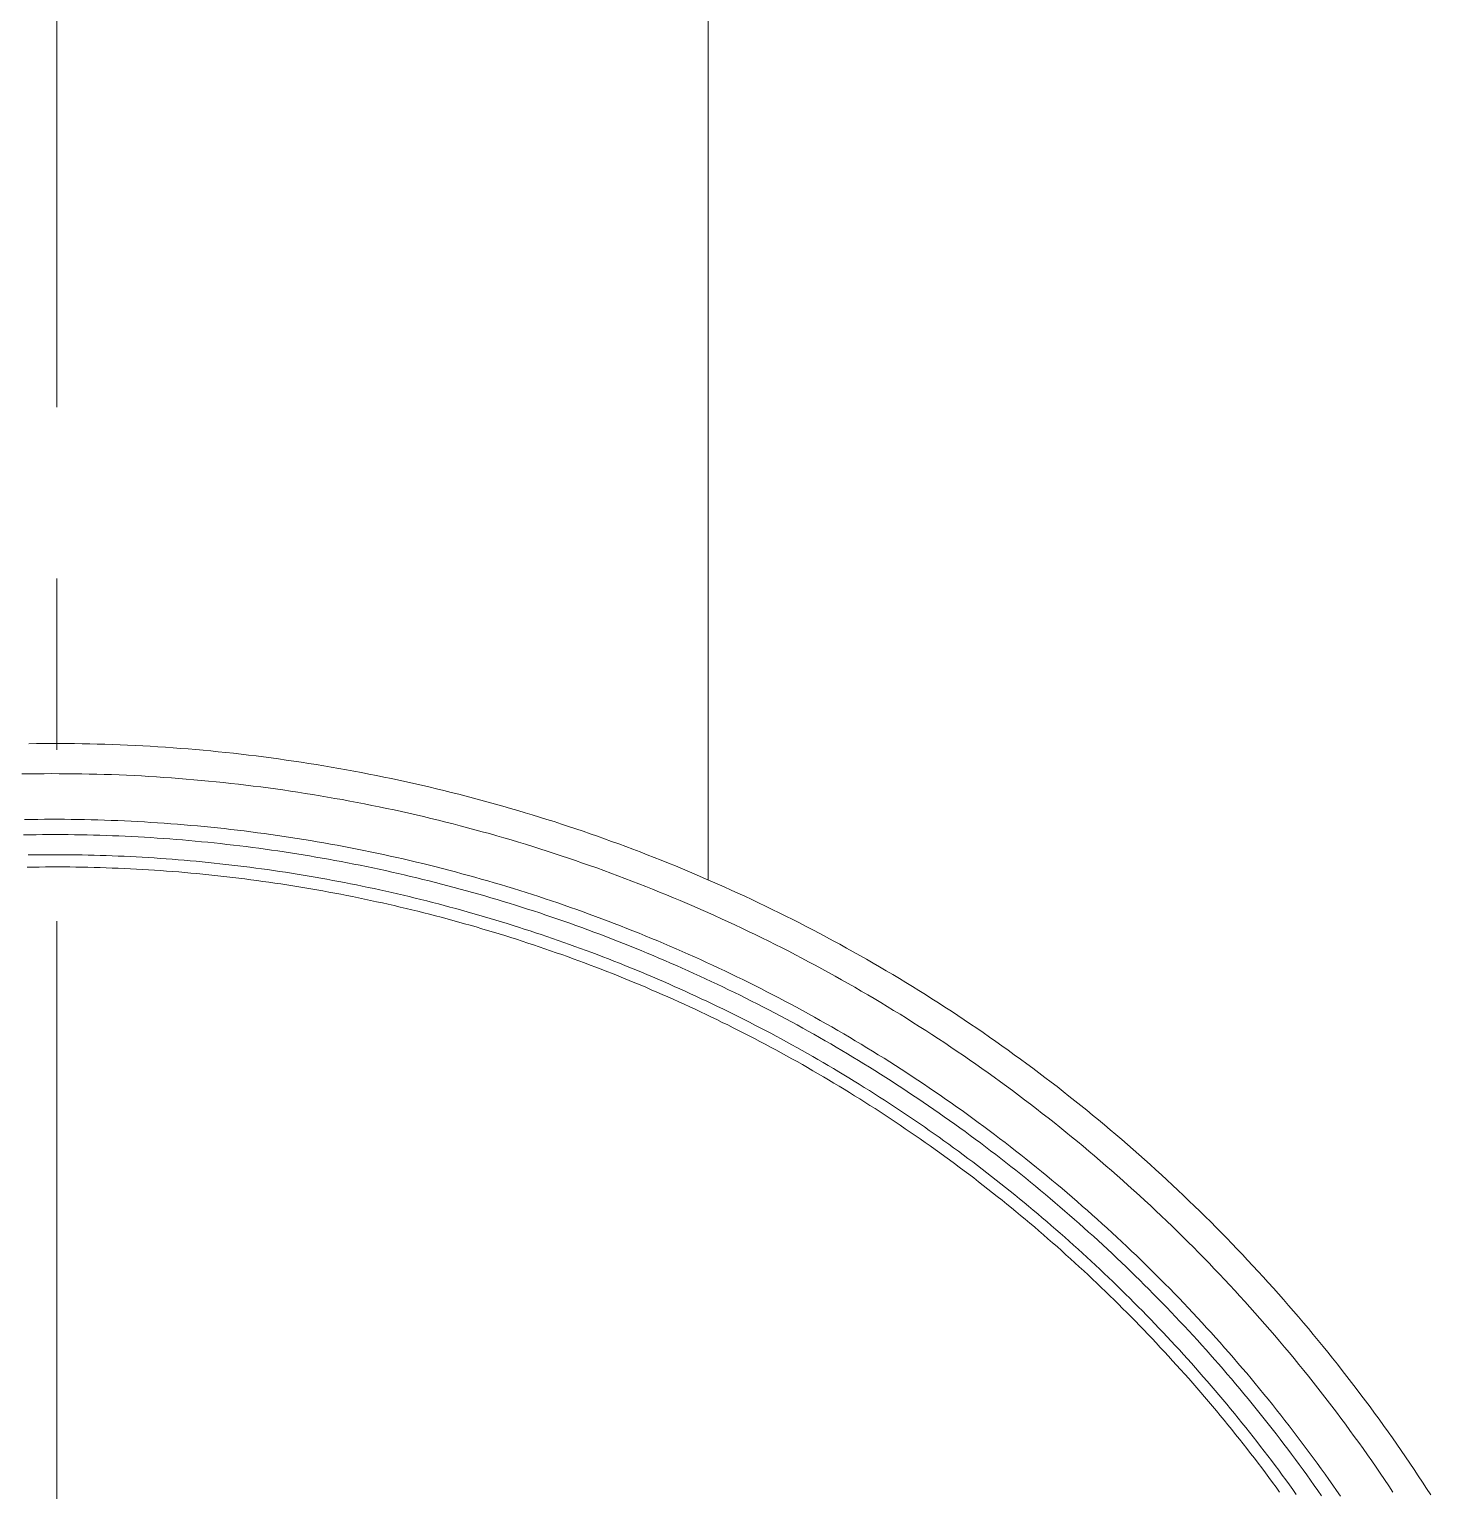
# Model space of a CAD drawing. Header units: millimetres. Extents: x 2029 to 2623, y -1230 to -810.
# Drawn here: x 2207.27 to 2227.72, y -1095.58 to -1074.26 of the extents above; entities that cross this region are included whole.
import ezdxf

# ---------------------------------------------------------------- set-up
doc = ezdxf.new("R2010")
doc.units = ezdxf.units.MM
doc.header["$LTSCALE"] = 10
doc.linetypes.add('CENTER', pattern=[2, 1.25, -0.25, 0.25, -0.25])
doc.layers.add('00_COMPONENTS', color=7, linetype='Continuous')
doc.layers.add('CL', color=1, linetype='CENTER')

msp = doc.modelspace()

# ---------------------------------------------------------------- linework, layer by layer
at = {"layer": '00_COMPONENTS', "lineweight": 5}
msp.add_line((2217.176, -1086.67), (2217.176, -1019.542), dxfattribs=at)
for points in [[(2207.27, -1084.685), (2207.381, -1084.683), (2207.491, -1084.682), (2207.602, -1084.682), (2207.713, -1084.682), (2207.824, -1084.683), (2207.935, -1084.684), (2208.045, -1084.685), (2208.156, -1084.687), (2208.267, -1084.69), (2208.377, -1084.693), (2208.488, -1084.697), (2208.598, -1084.701), (2208.709, -1084.706), (2208.819, -1084.711), (2208.93, -1084.717), (2209.04, -1084.723), (2209.151, -1084.73), (2209.261, -1084.737), (2209.371, -1084.745), (2209.482, -1084.753), (2209.592, -1084.762), (2209.702, -1084.771), (2209.812, -1084.781), (2209.922, -1084.791), (2210.032, -1084.802), (2210.143, -1084.814), (2210.253, -1084.825), (2210.363, -1084.838), (2210.473, -1084.851), (2210.583, -1084.864), (2210.693, -1084.878), (2210.802, -1084.892), (2210.912, -1084.907), (2211.022, -1084.923), (2211.132, -1084.939), (2211.242, -1084.955), (2211.351, -1084.972), (2211.461, -1084.99), (2211.571, -1085.008), (2211.68, -1085.026), (2211.79, -1085.046), (2211.9, -1085.065), (2212.009, -1085.085), (2212.119, -1085.106), (2212.228, -1085.127), (2212.337, -1085.149), (2212.447, -1085.171), (2212.556, -1085.194), (2212.666, -1085.217), (2212.775, -1085.241), (2212.884, -1085.265), (2212.993, -1085.29), (2213.103, -1085.316), (2213.212, -1085.341), (2213.321, -1085.368), (2213.429, -1085.395), (2213.538, -1085.422), (2213.646, -1085.45), (2213.754, -1085.478), (2213.862, -1085.507), (2213.97, -1085.537), (2214.077, -1085.566), (2214.184, -1085.597), (2214.292, -1085.628), (2214.398, -1085.659), (2214.505, -1085.691), (2214.611, -1085.723), (2214.718, -1085.756), (2214.824, -1085.789), (2214.93, -1085.822), (2215.035, -1085.857), (2215.141, -1085.891), (2215.246, -1085.926), (2215.351, -1085.962), (2215.456, -1085.998), (2215.56, -1086.035), (2215.665, -1086.072), (2215.769, -1086.109), (2215.873, -1086.147), (2215.977, -1086.185), (2216.08, -1086.224), (2216.184, -1086.264), (2216.287, -1086.304), (2216.39, -1086.344), (2216.493, -1086.385), (2216.596, -1086.426), (2216.698, -1086.468), (2216.8, -1086.51), (2216.902, -1086.553), (2217.004, -1086.596), (2217.106, -1086.639), (2217.207, -1086.683), (2217.308, -1086.728), (2217.409, -1086.773), (2217.51, -1086.819), (2217.611, -1086.864), (2217.711, -1086.911), (2217.811, -1086.958), (2217.911, -1087.005), (2218.011, -1087.053), (2218.111, -1087.101), (2218.21, -1087.15), (2218.31, -1087.2), (2218.409, -1087.249), (2218.507, -1087.3), (2218.606, -1087.35), (2218.704, -1087.402), (2218.803, -1087.453), (2218.901, -1087.505), (2218.998, -1087.558), (2219.096, -1087.611), (2219.193, -1087.665), (2219.291, -1087.719), (2219.388, -1087.773), (2219.484, -1087.828), (2219.581, -1087.884), (2219.677, -1087.94), (2219.774, -1087.996), (2219.87, -1088.053), (2219.965, -1088.111), (2220.061, -1088.169), (2220.156, -1088.227), (2220.251, -1088.286), (2220.346, -1088.345), (2220.441, -1088.405), (2220.536, -1088.466), (2220.63, -1088.526), (2220.724, -1088.588), (2220.817, -1088.649), (2220.91, -1088.711), (2221.003, -1088.774), (2221.095, -1088.836), (2221.187, -1088.899), (2221.279, -1088.963), (2221.37, -1089.027), (2221.461, -1089.091), (2221.552, -1089.156), (2221.642, -1089.221), (2221.732, -1089.286), (2221.822, -1089.352), (2221.911, -1089.419), (2222, -1089.485), (2222.089, -1089.552), (2222.177, -1089.62), (2222.265, -1089.687), (2222.352, -1089.756), (2222.439, -1089.824), (2222.526, -1089.893), (2222.612, -1089.962), (2222.699, -1090.032), (2222.784, -1090.102), (2222.87, -1090.173), (2222.955, -1090.243), (2223.04, -1090.315), (2223.124, -1090.386), (2223.208, -1090.458), (2223.292, -1090.53), (2223.375, -1090.603), (2223.458, -1090.676), (2223.541, -1090.75), (2223.623, -1090.824), (2223.705, -1090.898), (2223.787, -1090.972), (2223.868, -1091.048), (2223.949, -1091.123), (2224.029, -1091.199), (2224.11, -1091.275), (2224.189, -1091.351), (2224.269, -1091.428), (2224.348, -1091.505), (2224.427, -1091.583), (2224.506, -1091.661), (2224.584, -1091.74), (2224.662, -1091.818), (2224.739, -1091.898), (2224.816, -1091.977), (2224.893, -1092.057), (2224.969, -1092.137), (2225.045, -1092.218), (2225.121, -1092.299), (2225.197, -1092.381), (2225.272, -1092.462), (2225.346, -1092.545), (2225.421, -1092.627), (2225.495, -1092.71), (2225.568, -1092.794), (2225.642, -1092.878), (2225.714, -1092.962), (2225.787, -1093.046), (2225.859, -1093.131), (2225.931, -1093.217), (2226.003, -1093.302), (2226.074, -1093.388), (2226.145, -1093.475), (2226.215, -1093.562), (2226.285, -1093.649), (2226.355, -1093.737), (2226.424, -1093.825), (2226.493, -1093.913), (2226.562, -1094.002), (2226.63, -1094.091), (2226.697, -1094.18), (2226.765, -1094.269), (2226.831, -1094.359), (2226.897, -1094.449), (2226.963, -1094.539), (2227.028, -1094.63), (2227.093, -1094.72), (2227.157, -1094.811), (2227.221, -1094.903), (2227.285, -1094.994), (2227.348, -1095.086), (2227.41, -1095.178), (2227.472, -1095.27), (2227.534, -1095.362), (2227.595, -1095.455), (2227.656, -1095.548), (2227.716, -1095.641)], [(2227.164, -1095.6), (2227.103, -1095.509), (2227.042, -1095.418), (2226.98, -1095.327), (2226.918, -1095.237), (2226.856, -1095.147), (2226.793, -1095.057), (2226.729, -1094.967), (2226.665, -1094.878), (2226.601, -1094.788), (2226.536, -1094.7), (2226.471, -1094.611), (2226.405, -1094.522), (2226.339, -1094.434), (2226.272, -1094.346), (2226.205, -1094.259), (2226.137, -1094.171), (2226.069, -1094.084), (2226.001, -1093.997), (2225.932, -1093.911), (2225.863, -1093.825), (2225.793, -1093.739), (2225.723, -1093.654), (2225.653, -1093.569), (2225.583, -1093.485), (2225.512, -1093.401), (2225.44, -1093.317), (2225.369, -1093.234), (2225.297, -1093.151), (2225.224, -1093.068), (2225.152, -1092.986), (2225.079, -1092.904), (2225.005, -1092.823), (2224.932, -1092.742), (2224.858, -1092.661), (2224.783, -1092.581), (2224.708, -1092.501), (2224.633, -1092.422), (2224.558, -1092.343), (2224.482, -1092.264), (2224.406, -1092.186), (2224.33, -1092.108), (2224.253, -1092.03), (2224.176, -1091.953), (2224.098, -1091.876), (2224.02, -1091.8), (2223.942, -1091.723), (2223.864, -1091.648), (2223.785, -1091.572), (2223.706, -1091.497), (2223.626, -1091.423), (2223.546, -1091.349), (2223.466, -1091.275), (2223.385, -1091.201), (2223.304, -1091.128), (2223.223, -1091.055), (2223.142, -1090.983), (2223.06, -1090.911), (2222.977, -1090.84), (2222.895, -1090.768), (2222.812, -1090.698), (2222.728, -1090.627), (2222.645, -1090.557), (2222.561, -1090.487), (2222.476, -1090.418), (2222.392, -1090.349), (2222.307, -1090.28), (2222.221, -1090.212), (2222.136, -1090.144), (2222.05, -1090.077), (2221.963, -1090.01), (2221.876, -1089.943), (2221.789, -1089.877), (2221.702, -1089.811), (2221.614, -1089.745), (2221.526, -1089.68), (2221.438, -1089.615), (2221.349, -1089.551), (2221.26, -1089.487), (2221.17, -1089.423), (2221.08, -1089.36), (2220.99, -1089.297), (2220.899, -1089.235), (2220.809, -1089.173), (2220.717, -1089.111), (2220.626, -1089.05), (2220.534, -1088.989), (2220.441, -1088.928), (2220.349, -1088.868), (2220.256, -1088.808), (2220.162, -1088.749), (2220.069, -1088.69), (2219.975, -1088.632), (2219.881, -1088.574), (2219.787, -1088.517), (2219.693, -1088.46), (2219.598, -1088.403), (2219.504, -1088.347), (2219.409, -1088.292), (2219.314, -1088.237), (2219.218, -1088.183), (2219.123, -1088.129), (2219.027, -1088.075), (2218.931, -1088.022), (2218.835, -1087.969), (2218.739, -1087.917), (2218.642, -1087.866), (2218.545, -1087.814), (2218.448, -1087.764), (2218.351, -1087.713), (2218.254, -1087.664), (2218.156, -1087.614), (2218.059, -1087.566), (2217.961, -1087.517), (2217.862, -1087.469), (2217.764, -1087.422), (2217.666, -1087.375), (2217.567, -1087.329), (2217.468, -1087.283), (2217.369, -1087.237), (2217.269, -1087.192), (2217.17, -1087.147), (2217.07, -1087.103), (2216.97, -1087.06), (2216.87, -1087.016), (2216.77, -1086.974), (2216.669, -1086.931), (2216.569, -1086.89), (2216.468, -1086.848), (2216.367, -1086.808), (2216.265, -1086.767), (2216.164, -1086.727), (2216.062, -1086.688), (2215.96, -1086.649), (2215.858, -1086.61), (2215.756, -1086.572), (2215.653, -1086.535), (2215.551, -1086.497), (2215.448, -1086.461), (2215.345, -1086.425), (2215.241, -1086.389), (2215.138, -1086.354), (2215.034, -1086.319), (2214.93, -1086.285), (2214.826, -1086.251), (2214.722, -1086.218), (2214.617, -1086.185), (2214.513, -1086.152), (2214.408, -1086.12), (2214.303, -1086.089), (2214.197, -1086.058), (2214.092, -1086.027), (2213.986, -1085.997), (2213.88, -1085.968), (2213.774, -1085.939), (2213.668, -1085.91), (2213.561, -1085.882), (2213.455, -1085.855), (2213.348, -1085.827), (2213.241, -1085.801), (2213.133, -1085.775), (2213.026, -1085.749), (2212.918, -1085.724), (2212.81, -1085.699), (2212.703, -1085.675), (2212.595, -1085.651), (2212.487, -1085.628), (2212.379, -1085.606), (2212.271, -1085.584), (2212.163, -1085.562), (2212.056, -1085.541), (2211.948, -1085.521), (2211.84, -1085.501), (2211.732, -1085.482), (2211.624, -1085.463), (2211.515, -1085.444), (2211.407, -1085.426), (2211.299, -1085.409), (2211.191, -1085.392), (2211.083, -1085.376), (2210.975, -1085.36), (2210.866, -1085.345), (2210.758, -1085.33), (2210.65, -1085.316), (2210.541, -1085.302), (2210.433, -1085.289), (2210.324, -1085.276), (2210.216, -1085.264), (2210.107, -1085.252), (2209.999, -1085.241), (2209.89, -1085.23), (2209.782, -1085.22), (2209.673, -1085.21), (2209.564, -1085.201), (2209.456, -1085.192), (2209.347, -1085.184), (2209.238, -1085.176), (2209.129, -1085.169), (2209.02, -1085.162), (2208.912, -1085.156), (2208.803, -1085.15), (2208.694, -1085.145), (2208.585, -1085.14), (2208.476, -1085.136), (2208.367, -1085.133), (2208.258, -1085.13), (2208.149, -1085.127), (2208.04, -1085.125), (2207.93, -1085.123), (2207.821, -1085.122), (2207.712, -1085.122), (2207.603, -1085.121), (2207.493, -1085.122), (2207.384, -1085.123), (2207.275, -1085.124), (2207.165, -1085.126)], [(2207.203, -1085.792), (2207.301, -1085.79), (2207.398, -1085.789), (2207.495, -1085.788), (2207.592, -1085.788), (2207.69, -1085.788), (2207.787, -1085.788), (2207.884, -1085.789), (2207.981, -1085.79), (2208.079, -1085.792), (2208.176, -1085.794), (2208.273, -1085.797), (2208.37, -1085.8), (2208.467, -1085.803), (2208.564, -1085.807), (2208.662, -1085.811), (2208.759, -1085.816), (2208.856, -1085.821), (2208.953, -1085.826), (2209.05, -1085.832), (2209.147, -1085.838), (2209.244, -1085.845), (2209.341, -1085.852), (2209.438, -1085.86), (2209.536, -1085.868), (2209.633, -1085.876), (2209.73, -1085.885), (2209.827, -1085.894), (2209.924, -1085.904), (2210.021, -1085.914), (2210.118, -1085.924), (2210.215, -1085.935), (2210.312, -1085.946), (2210.409, -1085.958), (2210.506, -1085.97), (2210.603, -1085.983), (2210.7, -1085.996), (2210.797, -1086.009), (2210.893, -1086.023), (2210.99, -1086.037), (2211.087, -1086.052), (2211.184, -1086.067), (2211.281, -1086.083), (2211.378, -1086.099), (2211.475, -1086.115), (2211.572, -1086.132), (2211.669, -1086.149), (2211.765, -1086.167), (2211.862, -1086.185), (2211.959, -1086.203), (2212.056, -1086.222), (2212.153, -1086.242), (2212.249, -1086.261), (2212.346, -1086.282), (2212.442, -1086.302), (2212.538, -1086.323), (2212.634, -1086.345), (2212.73, -1086.366), (2212.825, -1086.389), (2212.921, -1086.411), (2213.016, -1086.434), (2213.111, -1086.458), (2213.207, -1086.481), (2213.301, -1086.506), (2213.396, -1086.53), (2213.491, -1086.555), (2213.585, -1086.581), (2213.68, -1086.606), (2213.774, -1086.633), (2213.868, -1086.659), (2213.961, -1086.686), (2214.055, -1086.713), (2214.149, -1086.741), (2214.242, -1086.769), (2214.335, -1086.798), (2214.429, -1086.827), (2214.521, -1086.856), (2214.614, -1086.886), (2214.707, -1086.916), (2214.799, -1086.946), (2214.892, -1086.977), (2214.984, -1087.008), (2215.076, -1087.04), (2215.168, -1087.072), (2215.26, -1087.105), (2215.351, -1087.137), (2215.443, -1087.171), (2215.534, -1087.204), (2215.626, -1087.238), (2215.717, -1087.272), (2215.807, -1087.307), (2215.898, -1087.342), (2215.989, -1087.378), (2216.079, -1087.414), (2216.17, -1087.45), (2216.26, -1087.487), (2216.35, -1087.524), (2216.44, -1087.561), (2216.529, -1087.599), (2216.619, -1087.637), (2216.708, -1087.676), (2216.798, -1087.715), (2216.887, -1087.754), (2216.976, -1087.794), (2217.065, -1087.834), (2217.153, -1087.875), (2217.242, -1087.916), (2217.33, -1087.957), (2217.419, -1087.999), (2217.507, -1088.041), (2217.595, -1088.083), (2217.683, -1088.126), (2217.77, -1088.17), (2217.858, -1088.213), (2217.945, -1088.257), (2218.032, -1088.302), (2218.119, -1088.347), (2218.206, -1088.392), (2218.293, -1088.438), (2218.38, -1088.484), (2218.466, -1088.53), (2218.553, -1088.577), (2218.639, -1088.624), (2218.725, -1088.672), (2218.811, -1088.72), (2218.896, -1088.769), (2218.982, -1088.817), (2219.067, -1088.867), (2219.153, -1088.916), (2219.238, -1088.966), (2219.322, -1089.017), (2219.407, -1089.068), (2219.491, -1089.119), (2219.575, -1089.17), (2219.658, -1089.222), (2219.742, -1089.274), (2219.825, -1089.326), (2219.908, -1089.379), (2219.99, -1089.432), (2220.072, -1089.485), (2220.154, -1089.539), (2220.236, -1089.593), (2220.317, -1089.647), (2220.399, -1089.702), (2220.479, -1089.757), (2220.56, -1089.812), (2220.64, -1089.868), (2220.72, -1089.924), (2220.8, -1089.98), (2220.88, -1090.037), (2220.959, -1090.094), (2221.038, -1090.151), (2221.116, -1090.209), (2221.195, -1090.267), (2221.273, -1090.325), (2221.351, -1090.384), (2221.428, -1090.442), (2221.506, -1090.502), (2221.583, -1090.561), (2221.659, -1090.621), (2221.736, -1090.681), (2221.812, -1090.742), (2221.888, -1090.802), (2221.964, -1090.864), (2222.039, -1090.925), (2222.115, -1090.987), (2222.189, -1091.049), (2222.264, -1091.111), (2222.339, -1091.174), (2222.413, -1091.237), (2222.486, -1091.3), (2222.56, -1091.364), (2222.633, -1091.428), (2222.707, -1091.492), (2222.779, -1091.557), (2222.852, -1091.622), (2222.924, -1091.687), (2222.996, -1091.752), (2223.068, -1091.818), (2223.139, -1091.884), (2223.211, -1091.951), (2223.281, -1092.018), (2223.352, -1092.085), (2223.423, -1092.152), (2223.493, -1092.22), (2223.562, -1092.288), (2223.632, -1092.357), (2223.701, -1092.425), (2223.77, -1092.494), (2223.839, -1092.564), (2223.908, -1092.633), (2223.976, -1092.703), (2224.044, -1092.774), (2224.112, -1092.844), (2224.179, -1092.915), (2224.246, -1092.987), (2224.313, -1093.058), (2224.38, -1093.13), (2224.446, -1093.203), (2224.512, -1093.275), (2224.578, -1093.348), (2224.643, -1093.421), (2224.709, -1093.495), (2224.774, -1093.569), (2224.838, -1093.643), (2224.903, -1093.718), (2224.967, -1093.793), (2225.031, -1093.868), (2225.094, -1093.943), (2225.157, -1094.019), (2225.22, -1094.095), (2225.282, -1094.171), (2225.344, -1094.247), (2225.406, -1094.324), (2225.467, -1094.401), (2225.528, -1094.478), (2225.589, -1094.555), (2225.649, -1094.632), (2225.709, -1094.71), (2225.768, -1094.788), (2225.827, -1094.866), (2225.886, -1094.944), (2225.944, -1095.023), (2226.002, -1095.102), (2226.06, -1095.181), (2226.117, -1095.26), (2226.174, -1095.339), (2226.23, -1095.419), (2226.286, -1095.499), (2226.342, -1095.579), (2226.397, -1095.659)], [(2226.124, -1095.655), (2226.07, -1095.579), (2226.017, -1095.503), (2225.963, -1095.427), (2225.908, -1095.351), (2225.853, -1095.276), (2225.798, -1095.2), (2225.743, -1095.125), (2225.687, -1095.05), (2225.631, -1094.976), (2225.574, -1094.901), (2225.517, -1094.827), (2225.46, -1094.753), (2225.403, -1094.679), (2225.345, -1094.605), (2225.287, -1094.531), (2225.228, -1094.458), (2225.169, -1094.385), (2225.11, -1094.312), (2225.051, -1094.239), (2224.991, -1094.167), (2224.93, -1094.095), (2224.87, -1094.023), (2224.809, -1093.951), (2224.748, -1093.879), (2224.686, -1093.808), (2224.625, -1093.737), (2224.563, -1093.666), (2224.5, -1093.596), (2224.438, -1093.526), (2224.375, -1093.456), (2224.312, -1093.386), (2224.249, -1093.317), (2224.186, -1093.248), (2224.122, -1093.18), (2224.058, -1093.112), (2223.994, -1093.044), (2223.929, -1092.976), (2223.864, -1092.909), (2223.799, -1092.841), (2223.734, -1092.775), (2223.669, -1092.708), (2223.603, -1092.642), (2223.537, -1092.576), (2223.471, -1092.51), (2223.404, -1092.445), (2223.338, -1092.38), (2223.271, -1092.315), (2223.203, -1092.251), (2223.136, -1092.187), (2223.068, -1092.123), (2223, -1092.059), (2222.932, -1091.996), (2222.864, -1091.933), (2222.795, -1091.87), (2222.726, -1091.808), (2222.657, -1091.746), (2222.587, -1091.684), (2222.518, -1091.623), (2222.448, -1091.561), (2222.378, -1091.501), (2222.307, -1091.44), (2222.237, -1091.38), (2222.166, -1091.32), (2222.095, -1091.26), (2222.023, -1091.2), (2221.952, -1091.141), (2221.88, -1091.082), (2221.808, -1091.024), (2221.735, -1090.965), (2221.663, -1090.907), (2221.59, -1090.85), (2221.517, -1090.792), (2221.443, -1090.735), (2221.37, -1090.678), (2221.296, -1090.622), (2221.222, -1090.565), (2221.148, -1090.509), (2221.073, -1090.454), (2220.998, -1090.398), (2220.923, -1090.343), (2220.848, -1090.288), (2220.772, -1090.234), (2220.696, -1090.18), (2220.62, -1090.126), (2220.544, -1090.072), (2220.467, -1090.019), (2220.391, -1089.966), (2220.314, -1089.913), (2220.236, -1089.861), (2220.159, -1089.809), (2220.081, -1089.757), (2220.003, -1089.706), (2219.924, -1089.654), (2219.846, -1089.604), (2219.767, -1089.553), (2219.688, -1089.503), (2219.608, -1089.453), (2219.529, -1089.403), (2219.449, -1089.354), (2219.369, -1089.305), (2219.288, -1089.256), (2219.208, -1089.208), (2219.127, -1089.16), (2219.045, -1089.112), (2218.964, -1089.064), (2218.882, -1089.017), (2218.801, -1088.97), (2218.719, -1088.924), (2218.637, -1088.878), (2218.555, -1088.833), (2218.473, -1088.787), (2218.39, -1088.742), (2218.308, -1088.698), (2218.225, -1088.654), (2218.142, -1088.61), (2218.059, -1088.567), (2217.976, -1088.524), (2217.893, -1088.481), (2217.81, -1088.439), (2217.726, -1088.397), (2217.643, -1088.355), (2217.559, -1088.314), (2217.475, -1088.273), (2217.391, -1088.232), (2217.307, -1088.192), (2217.222, -1088.152), (2217.138, -1088.113), (2217.053, -1088.074), (2216.969, -1088.035), (2216.884, -1087.997), (2216.799, -1087.959), (2216.714, -1087.921), (2216.629, -1087.884), (2216.543, -1087.847), (2216.458, -1087.811), (2216.372, -1087.774), (2216.286, -1087.739), (2216.2, -1087.703), (2216.114, -1087.668), (2216.028, -1087.633), (2215.942, -1087.599), (2215.855, -1087.565), (2215.769, -1087.531), (2215.682, -1087.498), (2215.595, -1087.465), (2215.508, -1087.432), (2215.421, -1087.4), (2215.334, -1087.368), (2215.246, -1087.336), (2215.159, -1087.305), (2215.071, -1087.274), (2214.983, -1087.244), (2214.895, -1087.214), (2214.807, -1087.184), (2214.719, -1087.154), (2214.631, -1087.125), (2214.542, -1087.097), (2214.454, -1087.068), (2214.365, -1087.04), (2214.276, -1087.013), (2214.187, -1086.985), (2214.098, -1086.958), (2214.009, -1086.932), (2213.919, -1086.906), (2213.83, -1086.88), (2213.74, -1086.854), (2213.65, -1086.829), (2213.56, -1086.805), (2213.47, -1086.78), (2213.38, -1086.756), (2213.289, -1086.733), (2213.199, -1086.709), (2213.108, -1086.686), (2213.017, -1086.664), (2212.926, -1086.642), (2212.835, -1086.62), (2212.744, -1086.598), (2212.653, -1086.577), (2212.561, -1086.557), (2212.47, -1086.536), (2212.378, -1086.516), (2212.286, -1086.497), (2212.194, -1086.478), (2212.102, -1086.459), (2212.009, -1086.44), (2211.917, -1086.422), (2211.824, -1086.404), (2211.732, -1086.387), (2211.639, -1086.37), (2211.547, -1086.354), (2211.454, -1086.338), (2211.362, -1086.322), (2211.269, -1086.307), (2211.177, -1086.292), (2211.084, -1086.277), (2210.992, -1086.263), (2210.899, -1086.249), (2210.807, -1086.236), (2210.714, -1086.223), (2210.621, -1086.21), (2210.529, -1086.198), (2210.436, -1086.186), (2210.344, -1086.175), (2210.251, -1086.163), (2210.158, -1086.153), (2210.066, -1086.143), (2209.973, -1086.133), (2209.881, -1086.123), (2209.788, -1086.114), (2209.695, -1086.105), (2209.603, -1086.097), (2209.51, -1086.089), (2209.417, -1086.081), (2209.324, -1086.074), (2209.232, -1086.067), (2209.139, -1086.061), (2209.046, -1086.055), (2208.954, -1086.049), (2208.861, -1086.044), (2208.768, -1086.039), (2208.675, -1086.035), (2208.582, -1086.03), (2208.49, -1086.027), (2208.397, -1086.023), (2208.304, -1086.02), (2208.211, -1086.018), (2208.118, -1086.016), (2208.026, -1086.014), (2207.933, -1086.012), (2207.84, -1086.011), (2207.747, -1086.011), (2207.654, -1086.011), (2207.561, -1086.011), (2207.468, -1086.011), (2207.376, -1086.012), (2207.283, -1086.014), (2207.19, -1086.015)], [(2207.257, -1086.308), (2207.345, -1086.307), (2207.433, -1086.305), (2207.521, -1086.305), (2207.608, -1086.304), (2207.696, -1086.304), (2207.784, -1086.305), (2207.872, -1086.306), (2207.96, -1086.307), (2208.048, -1086.308), (2208.135, -1086.31), (2208.223, -1086.312), (2208.311, -1086.314), (2208.398, -1086.317), (2208.486, -1086.32), (2208.573, -1086.323), (2208.661, -1086.327), (2208.748, -1086.331), (2208.836, -1086.336), (2208.923, -1086.341), (2209.011, -1086.346), (2209.098, -1086.351), (2209.185, -1086.357), (2209.272, -1086.364), (2209.36, -1086.37), (2209.447, -1086.377), (2209.534, -1086.384), (2209.621, -1086.392), (2209.708, -1086.4), (2209.795, -1086.408), (2209.882, -1086.417), (2209.969, -1086.426), (2210.056, -1086.435), (2210.143, -1086.445), (2210.23, -1086.455), (2210.317, -1086.465), (2210.404, -1086.476), (2210.49, -1086.487), (2210.577, -1086.499), (2210.664, -1086.51), (2210.751, -1086.522), (2210.837, -1086.535), (2210.924, -1086.548), (2211.01, -1086.561), (2211.097, -1086.574), (2211.183, -1086.588), (2211.27, -1086.602), (2211.356, -1086.617), (2211.443, -1086.632), (2211.529, -1086.647), (2211.615, -1086.662), (2211.701, -1086.678), (2211.788, -1086.695), (2211.874, -1086.711), (2211.96, -1086.728), (2212.046, -1086.745), (2212.132, -1086.763), (2212.218, -1086.781), (2212.304, -1086.799), (2212.39, -1086.818), (2212.476, -1086.837), (2212.561, -1086.856), (2212.647, -1086.876), (2212.732, -1086.896), (2212.817, -1086.916), (2212.902, -1086.936), (2212.987, -1086.957), (2213.072, -1086.978), (2213.157, -1087), (2213.242, -1087.022), (2213.326, -1087.044), (2213.41, -1087.067), (2213.494, -1087.089), (2213.579, -1087.112), (2213.663, -1087.136), (2213.746, -1087.16), (2213.83, -1087.184), (2213.914, -1087.208), (2213.997, -1087.233), (2214.08, -1087.258), (2214.164, -1087.283), (2214.247, -1087.309), (2214.33, -1087.335), (2214.412, -1087.361), (2214.495, -1087.388), (2214.578, -1087.415), (2214.66, -1087.442), (2214.742, -1087.469), (2214.825, -1087.497), (2214.907, -1087.525), (2214.989, -1087.554), (2215.071, -1087.583), (2215.152, -1087.612), (2215.234, -1087.641), (2215.315, -1087.671), (2215.397, -1087.701), (2215.478, -1087.731), (2215.559, -1087.762), (2215.64, -1087.793), (2215.721, -1087.824), (2215.802, -1087.856), (2215.882, -1087.888), (2215.963, -1087.92), (2216.043, -1087.953), (2216.123, -1087.985), (2216.203, -1088.019), (2216.283, -1088.052), (2216.363, -1088.086), (2216.443, -1088.12), (2216.523, -1088.154), (2216.602, -1088.189), (2216.681, -1088.224), (2216.761, -1088.26), (2216.84, -1088.295), (2216.919, -1088.331), (2216.998, -1088.368), (2217.076, -1088.404), (2217.155, -1088.441), (2217.233, -1088.479), (2217.312, -1088.516), (2217.39, -1088.554), (2217.468, -1088.592), (2217.546, -1088.631), (2217.624, -1088.67), (2217.702, -1088.709), (2217.779, -1088.748), (2217.857, -1088.788), (2217.934, -1088.828), (2218.012, -1088.869), (2218.089, -1088.909), (2218.166, -1088.951), (2218.243, -1088.992), (2218.319, -1089.034), (2218.396, -1089.076), (2218.472, -1089.118), (2218.549, -1089.161), (2218.625, -1089.204), (2218.701, -1089.247), (2218.777, -1089.291), (2218.853, -1089.335), (2218.929, -1089.379), (2219.004, -1089.424), (2219.08, -1089.469), (2219.155, -1089.514), (2219.23, -1089.559), (2219.305, -1089.605), (2219.38, -1089.651), (2219.454, -1089.698), (2219.529, -1089.744), (2219.603, -1089.791), (2219.676, -1089.839), (2219.75, -1089.886), (2219.823, -1089.934), (2219.896, -1089.982), (2219.969, -1090.03), (2220.042, -1090.078), (2220.114, -1090.127), (2220.186, -1090.176), (2220.258, -1090.226), (2220.33, -1090.275), (2220.402, -1090.325), (2220.473, -1090.375), (2220.544, -1090.425), (2220.615, -1090.476), (2220.685, -1090.527), (2220.756, -1090.578), (2220.826, -1090.629), (2220.896, -1090.681), (2220.965, -1090.733), (2221.035, -1090.785), (2221.104, -1090.838), (2221.173, -1090.89), (2221.242, -1090.943), (2221.31, -1090.996), (2221.379, -1091.05), (2221.447, -1091.104), (2221.515, -1091.158), (2221.582, -1091.212), (2221.65, -1091.266), (2221.717, -1091.321), (2221.784, -1091.376), (2221.851, -1091.431), (2221.917, -1091.487), (2221.984, -1091.543), (2222.05, -1091.599), (2222.116, -1091.655), (2222.181, -1091.712), (2222.247, -1091.769), (2222.312, -1091.826), (2222.377, -1091.883), (2222.442, -1091.941), (2222.506, -1091.998), (2222.571, -1092.057), (2222.635, -1092.115), (2222.699, -1092.173), (2222.762, -1092.232), (2222.826, -1092.292), (2222.889, -1092.351), (2222.952, -1092.411), (2223.015, -1092.47), (2223.077, -1092.531), (2223.14, -1092.591), (2223.202, -1092.652), (2223.264, -1092.713), (2223.326, -1092.774), (2223.387, -1092.835), (2223.448, -1092.897), (2223.509, -1092.959), (2223.57, -1093.021), (2223.631, -1093.083), (2223.691, -1093.146), (2223.751, -1093.209), (2223.811, -1093.272), (2223.871, -1093.336), (2223.93, -1093.399), (2223.989, -1093.463), (2224.049, -1093.528), (2224.107, -1093.592), (2224.166, -1093.657), (2224.224, -1093.722), (2224.282, -1093.787), (2224.34, -1093.853), (2224.398, -1093.918), (2224.456, -1093.984), (2224.513, -1094.051), (2224.57, -1094.117), (2224.627, -1094.184), (2224.683, -1094.251), (2224.739, -1094.319), (2224.796, -1094.386), (2224.851, -1094.454), (2224.907, -1094.522), (2224.962, -1094.59), (2225.017, -1094.659), (2225.072, -1094.727), (2225.126, -1094.796), (2225.18, -1094.865), (2225.234, -1094.934), (2225.287, -1095.003), (2225.34, -1095.073), (2225.393, -1095.142), (2225.446, -1095.212), (2225.498, -1095.282), (2225.55, -1095.352), (2225.602, -1095.422), (2225.653, -1095.493), (2225.704, -1095.564), (2225.755, -1095.634)], [(2225.512, -1095.601), (2225.46, -1095.53), (2225.408, -1095.459), (2225.355, -1095.388), (2225.303, -1095.318), (2225.25, -1095.247), (2225.196, -1095.177), (2225.143, -1095.107), (2225.089, -1095.037), (2225.034, -1094.967), (2224.98, -1094.898), (2224.925, -1094.828), (2224.87, -1094.759), (2224.814, -1094.69), (2224.758, -1094.621), (2224.702, -1094.553), (2224.646, -1094.484), (2224.589, -1094.416), (2224.532, -1094.348), (2224.475, -1094.281), (2224.418, -1094.213), (2224.36, -1094.146), (2224.302, -1094.079), (2224.244, -1094.013), (2224.186, -1093.946), (2224.127, -1093.88), (2224.068, -1093.815), (2224.009, -1093.749), (2223.95, -1093.684), (2223.891, -1093.619), (2223.831, -1093.554), (2223.771, -1093.49), (2223.711, -1093.425), (2223.651, -1093.362), (2223.59, -1093.298), (2223.529, -1093.234), (2223.468, -1093.171), (2223.407, -1093.108), (2223.345, -1093.046), (2223.284, -1092.983), (2223.222, -1092.921), (2223.159, -1092.859), (2223.097, -1092.798), (2223.034, -1092.737), (2222.971, -1092.676), (2222.908, -1092.615), (2222.845, -1092.554), (2222.781, -1092.494), (2222.718, -1092.434), (2222.654, -1092.374), (2222.589, -1092.315), (2222.525, -1092.256), (2222.46, -1092.197), (2222.395, -1092.138), (2222.33, -1092.079), (2222.265, -1092.021), (2222.199, -1091.963), (2222.133, -1091.906), (2222.067, -1091.848), (2222.001, -1091.791), (2221.935, -1091.734), (2221.868, -1091.678), (2221.801, -1091.621), (2221.734, -1091.565), (2221.666, -1091.51), (2221.599, -1091.454), (2221.531, -1091.399), (2221.463, -1091.344), (2221.394, -1091.289), (2221.326, -1091.235), (2221.257, -1091.18), (2221.188, -1091.127), (2221.119, -1091.073), (2221.049, -1091.019), (2220.98, -1090.966), (2220.91, -1090.913), (2220.839, -1090.861), (2220.769, -1090.809), (2220.698, -1090.756), (2220.627, -1090.705), (2220.556, -1090.653), (2220.485, -1090.602), (2220.413, -1090.551), (2220.342, -1090.5), (2220.27, -1090.45), (2220.197, -1090.4), (2220.125, -1090.35), (2220.052, -1090.3), (2219.979, -1090.251), (2219.906, -1090.202), (2219.832, -1090.153), (2219.759, -1090.104), (2219.685, -1090.056), (2219.611, -1090.008), (2219.536, -1089.96), (2219.462, -1089.913), (2219.387, -1089.865), (2219.312, -1089.819), (2219.236, -1089.772), (2219.161, -1089.726), (2219.085, -1089.679), (2219.009, -1089.634), (2218.933, -1089.588), (2218.857, -1089.543), (2218.78, -1089.498), (2218.704, -1089.454), (2218.627, -1089.41), (2218.55, -1089.366), (2218.473, -1089.322), (2218.396, -1089.279), (2218.319, -1089.236), (2218.242, -1089.194), (2218.164, -1089.152), (2218.087, -1089.11), (2218.009, -1089.069), (2217.931, -1089.027), (2217.853, -1088.987), (2217.775, -1088.946), (2217.697, -1088.906), (2217.618, -1088.866), (2217.54, -1088.827), (2217.461, -1088.787), (2217.383, -1088.749), (2217.304, -1088.71), (2217.225, -1088.672), (2217.146, -1088.634), (2217.066, -1088.596), (2216.987, -1088.559), (2216.907, -1088.522), (2216.828, -1088.485), (2216.748, -1088.449), (2216.668, -1088.413), (2216.588, -1088.378), (2216.508, -1088.342), (2216.428, -1088.307), (2216.347, -1088.273), (2216.267, -1088.238), (2216.186, -1088.204), (2216.105, -1088.171), (2216.024, -1088.137), (2215.943, -1088.104), (2215.862, -1088.071), (2215.781, -1088.039), (2215.699, -1088.007), (2215.618, -1087.975), (2215.536, -1087.944), (2215.454, -1087.913), (2215.372, -1087.882), (2215.29, -1087.851), (2215.208, -1087.821), (2215.126, -1087.791), (2215.043, -1087.762), (2214.961, -1087.733), (2214.878, -1087.704), (2214.795, -1087.675), (2214.712, -1087.647), (2214.629, -1087.619), (2214.546, -1087.592), (2214.463, -1087.564), (2214.379, -1087.537), (2214.296, -1087.511), (2214.212, -1087.484), (2214.128, -1087.458), (2214.044, -1087.433), (2213.96, -1087.408), (2213.876, -1087.383), (2213.792, -1087.358), (2213.707, -1087.334), (2213.623, -1087.31), (2213.538, -1087.286), (2213.453, -1087.262), (2213.368, -1087.239), (2213.283, -1087.217), (2213.198, -1087.194), (2213.112, -1087.172), (2213.027, -1087.151), (2212.941, -1087.129), (2212.855, -1087.108), (2212.77, -1087.087), (2212.684, -1087.067), (2212.597, -1087.047), (2212.511, -1087.027), (2212.425, -1087.008), (2212.338, -1086.989), (2212.251, -1086.97), (2212.165, -1086.951), (2212.078, -1086.933), (2211.991, -1086.916), (2211.904, -1086.898), (2211.817, -1086.881), (2211.73, -1086.865), (2211.643, -1086.848), (2211.556, -1086.832), (2211.469, -1086.817), (2211.381, -1086.802), (2211.294, -1086.787), (2211.207, -1086.772), (2211.12, -1086.758), (2211.032, -1086.744), (2210.945, -1086.731), (2210.858, -1086.718), (2210.77, -1086.705), (2210.683, -1086.693), (2210.595, -1086.681), (2210.508, -1086.669), (2210.42, -1086.658), (2210.333, -1086.647), (2210.245, -1086.636), (2210.157, -1086.626), (2210.07, -1086.616), (2209.982, -1086.606), (2209.894, -1086.597), (2209.806, -1086.588), (2209.718, -1086.58), (2209.63, -1086.571), (2209.543, -1086.564), (2209.455, -1086.556), (2209.367, -1086.549), (2209.278, -1086.542), (2209.19, -1086.536), (2209.102, -1086.53), (2209.014, -1086.524), (2208.926, -1086.519), (2208.838, -1086.514), (2208.749, -1086.51), (2208.661, -1086.505), (2208.573, -1086.502), (2208.484, -1086.498), (2208.396, -1086.495), (2208.308, -1086.492), (2208.219, -1086.49), (2208.131, -1086.488), (2208.042, -1086.486), (2207.953, -1086.484), (2207.865, -1086.483), (2207.776, -1086.483), (2207.687, -1086.482), (2207.599, -1086.482), (2207.51, -1086.483), (2207.421, -1086.484), (2207.333, -1086.485), (2207.244, -1086.486)]]:
    msp.add_lwpolyline(points, dxfattribs=at)
at = {"layer": 'CL', "lineweight": 5}
msp.add_line((2207.676, -847.275), (2207.676, -1211.381), dxfattribs=at)

doc.saveas('drawing.dxf')
